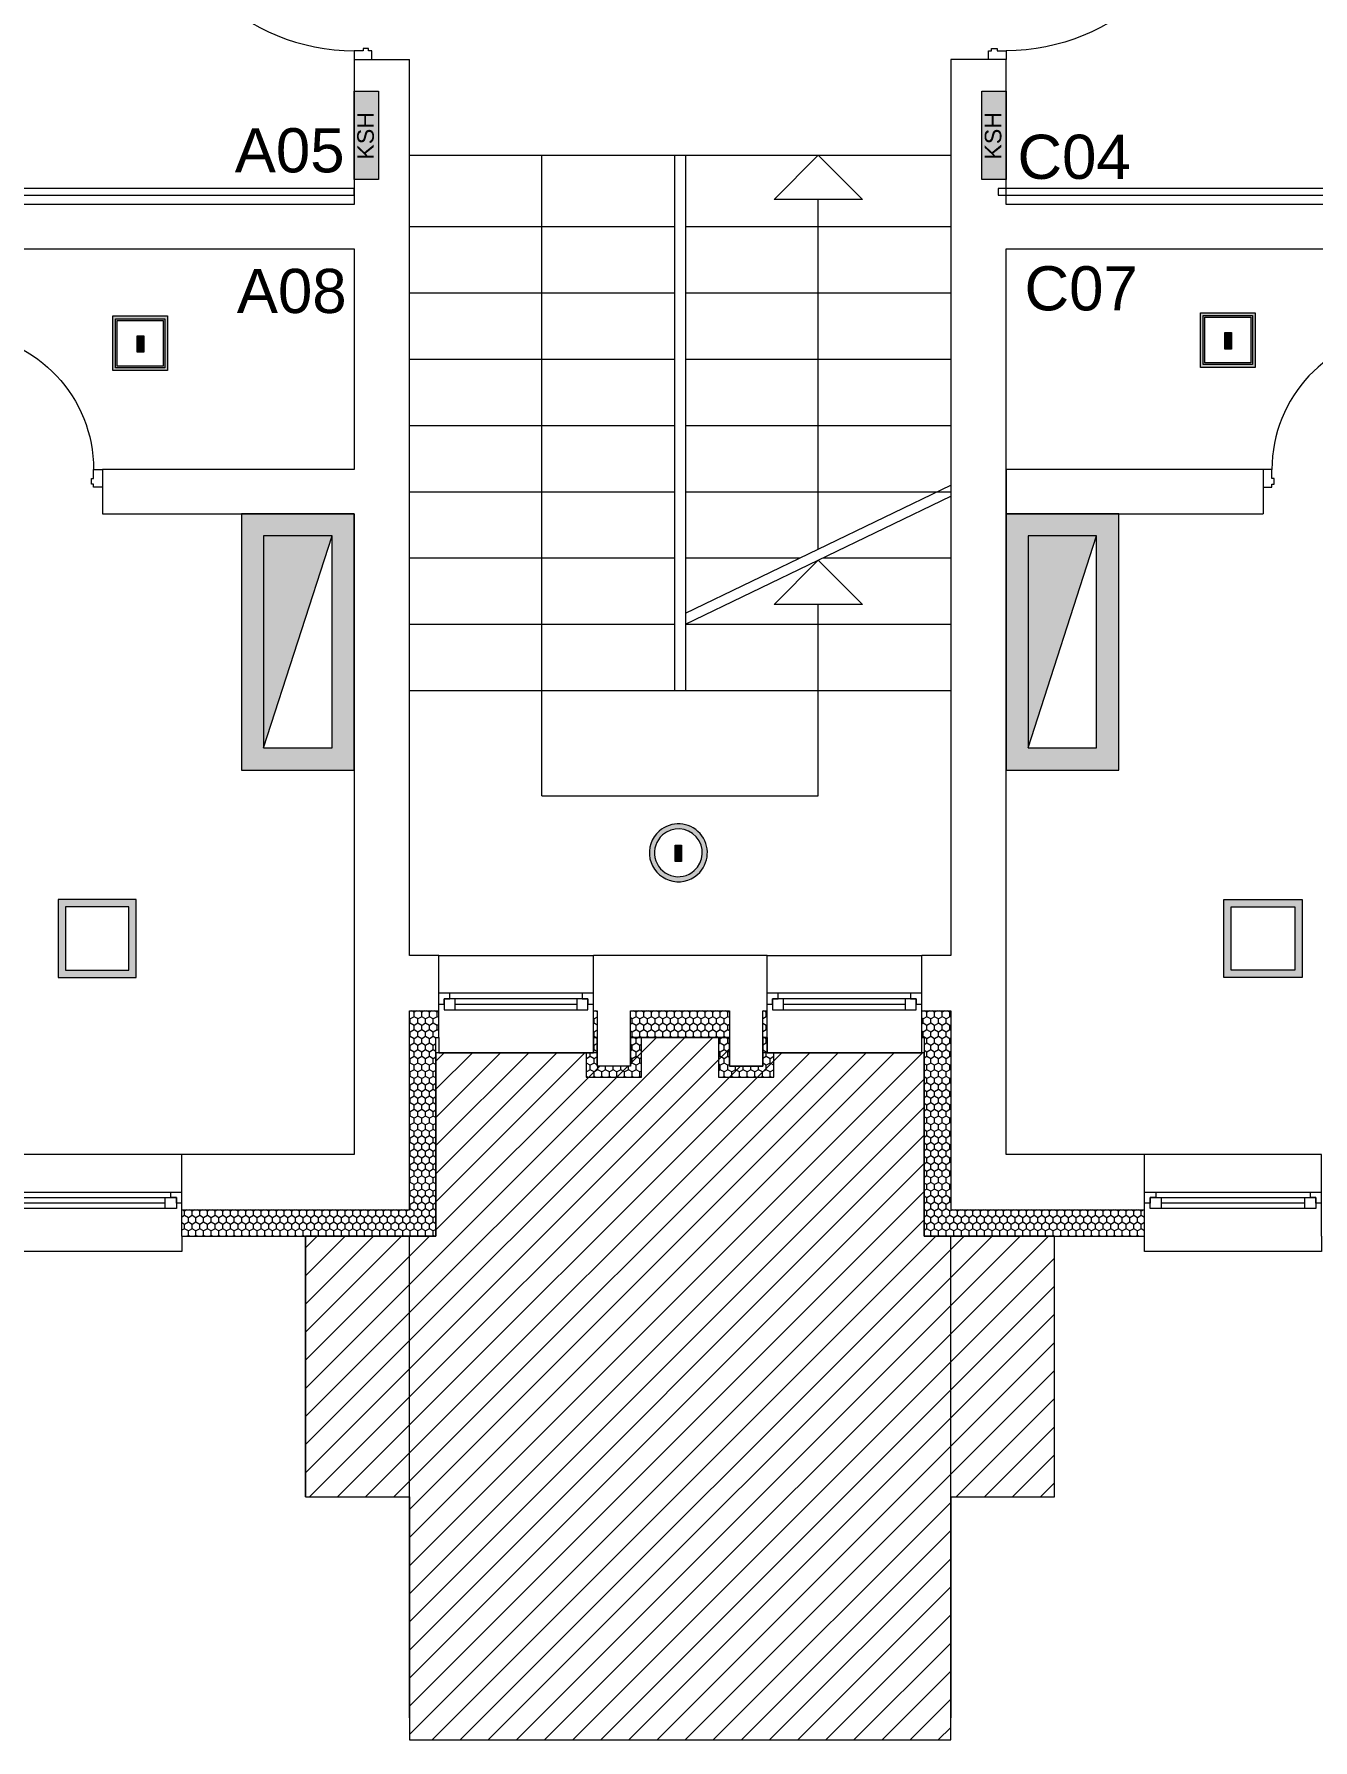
# Model space of a CAD drawing. Header units: millimetres. Extents: x 2795058 to 2855058, y -67651 to -26651.
# Drawn here: x 2808920 to 2814707, y -57859 to -50137 of the extents above; entities that cross this region are included whole.
import ezdxf

# ---------------------------------------------------------------- set-up
doc = ezdxf.new("R2010")
doc.units = ezdxf.units.MM
doc.header["$MEASUREMENT"] = 0
for name, color, linetype, lineweight in [('00E-Ndriqimi elektrike_Pen_No__6', 5, 'Continuous', 0), ('Exterior walls_Pen_No__6', 5, 'Continuous', 0), ('Exterior walls_Pen_No__60', 230, 'Continuous', 0), ('Structural - Bearing_Pen_No__19', 255, 'Continuous', 0), ('Structural - Bearing_Pen_No__6', 5, 'Continuous', 0)]:
    doc.layers.add(name, color=color, linetype=linetype, lineweight=lineweight)
for name, color, linetype in [('0_muret e jashtme', 7, 'Continuous'), ('Exterior walls', 7, 'Continuous'), ('Shell - Roof', 7, 'Continuous')]:
    doc.layers.add(name, color=color, linetype=linetype)
for name, color, linetype, lineweight, true_color in [('0_muret e jashtme_Pen_No__82', 7, 'Continuous', 0, 0xaaaaaa), ('ARCHICAD Doors_Pen_No__82', 7, 'Continuous', 0, 0xaaaaaa), ('ARCHICAD Windows_Pen_No__82', 7, 'Continuous', 0, 0xaaaaaa), ('Shell - Roof_Pen_No__82', 7, 'Continuous', 0, 0xaaaaaa), ('Structural - Bearing_Pen_No__82', 7, 'Continuous', 0, 0xaaaaaa), ('Text blocks_Pen_No__82', 7, 'Continuous', 0, 0xaaaaaa)]:
    doc.layers.add(name, color=color, linetype=linetype, lineweight=lineweight, true_color=true_color)
doc.styles.add('GENERATED_STYLE_2', font='')
doc.styles.get('GENERATED_STYLE_2').set_extended_font_data('Arial')
pattern_1 = [(90, (2247653.822, -76424.967), (-34.6410162, 0), [20, -40]), (90, (2247636.502, -76394.967), (-34.6410162, 0), [20, -40]), (150, (2247653.822, -76404.967), (17.320508, 30), [20, -40]), (150, (2247619.18, -76404.967), (17.320508, 30), [20, -40]), (210, (2247653.822, -76424.967), (-17.320508, 30), [20, -40]), (210, (2247619.18, -76424.967), (-17.320508, 30), [20, -40])]

# ---------------------------------------------------------------- blocks, each defined once
blk = doc.blocks.new('Window 22')
at = {"layer": 'ARCHICAD Windows_Pen_No__82', "color": 253, "linetype": 'Continuous', "lineweight": 0, "true_color": 0xaaaaaa}
for p, q in [((-400, 150), (-400, 220)), ((-400, 220), (400, 220)), ((400, 220), (400, 150)), ((-400, 150), (-400, 30)), ((400, 150), (400, 30)), ((-400, 30), (-400, 0)), ((-400, 0), (-375, 0)), ((-400, 0), (-400, -50)), ((-400, 0), (-400, -50)), ((-375, 25), (-325, 25)), ((-375, -25), (-375, 25)), ((-375, 0), (-375, -25)), ((-325, 25), (325, 25)), ((-325, 25), (-325, -25)), ((-325, 25), (325, 25)), ((-325, 0), (325, 0)), ((325, -25), (325, 25)), ((325, 25), (375, 25)), ((375, 25), (375, -25)), ((375, -25), (375, 0)), ((375, 0), (400, 0)), ((400, 30), (400, 0)), ((400, 0), (400, -50)), ((400, 0), (400, -50)), ((-350, -50), (-400, -50)), ((-400, -50), (-400, -220)), ((-375, -25), (-350, -25)), ((-325, -25), (-375, -25)), ((-350, -25), (-350, -50)), ((350, -50), (-350, -50)), ((325, -25), (-325, -25)), ((375, -25), (325, -25)), ((350, -50), (350, -25)), ((350, -25), (375, -25)), ((400, -50), (350, -50)), ((400, -50), (400, -220)), ((-400, -220), (400, -220))]:
    blk.add_line(p, q, dxfattribs=at)
blk = doc.blocks.new('Wall_3', base_point=(2804318.2, -55208.5))
at = {"layer": '0_muret e jashtme_Pen_No__82', "linetype": 'Continuous', "lineweight": 0, "true_color": 0xaaaaaa}
h = blk.add_hatch(dxfattribs=at)
h.set_pattern_fill('Styrofoam_SM_Insulation', color=253, style=0, pattern_type=2)
h.set_pattern_definition(pattern_1)
h.paths.add_polyline_path([(2810618.2, -55458.5), (2809588.4, -55458.5), (2809588.4, -55578.5), (2810738.2, -55578.5)])
at = {"layer": '0_muret e jashtme_Pen_No__82', "color": 253, "linetype": 'Continuous', "lineweight": 0, "true_color": 0xaaaaaa}
for p, q in [((2809588.4, -55378.5), (2809588.4, -55208.5)), ((2809588.4, -55428.5), (2809588.4, -55378.5)), ((2809588.4, -55458.5), (2809588.4, -55428.5)), ((2809588.4, -55458.5), (2810618.2, -55458.5)), ((2809588.4, -55578.5), (2809588.4, -55458.5))]:
    blk.add_line(p, q, dxfattribs=at)
at = {"layer": '0_muret e jashtme_Pen_No__82', "color": 253, "linetype": 'Continuous', "lineweight": 0, "true_color": 0xaaaaaa, "flags": 128}
for points in [[(2810368.2, -55208.5), (2809588.4, -55208.5)], [(2809588.4, -55578.5), (2810738.2, -55578.5)]]:
    blk.add_lwpolyline(points, dxfattribs=at)
at = {"layer": 'ARCHICAD Windows_Pen_No__82', "color": 253, "linetype": 'Continuous', "lineweight": 0, "true_color": 0xaaaaaa, "zscale": 1000, "rotation": 180}
blk.add_blockref('Window 22', (2809188.4, -55428.5), dxfattribs=at)
blk = doc.blocks.new('Storefront 22_2')
at = {"layer": 'ARCHICAD Doors_Pen_No__82', "color": 253, "linetype": 'Continuous', "lineweight": 0, "true_color": 0xaaaaaa}
for p, q in [((420, 840), (420, 920)), ((420, 920), (460, 920)), ((460, 920), (460, 840)), ((420, 840), (440, 840)), ((420, 80), (420, 840)), ((460, 840), (420, 840)), ((440, 840), (460, 840)), ((440, 80), (440, 840)), ((440, 840), (440, 80)), ((440, 840), (440, 80)), ((460, 840), (460, 80)), ((440, 80), (420, 80)), ((420, 0), (420, 80)), ((420, 80), (460, 80)), ((460, 80), (440, 80)), ((460, 80), (460, 0)), ((-500, 0), (-500, -80)), ((-460, 0), (-500, 0)), ((-500, 0), (-500, -80)), ((-500, 0), (-500, -80)), ((-460, -40), (-460, 0)), ((460, 0), (420, 0)), ((460, 0), (460, -40)), ((500, 0), (460, 0)), ((500, -80), (500, 0)), ((500, 0), (500, -80)), ((500, 0), (500, -80)), ((-450, -40), (-460, -40)), ((-460, -80), (-460, -65.4)), ((-460, -65.4), (-450, -65.4)), ((-450, -65.4), (-450, -40)), ((460, -40), (450, -40)), ((450, -40), (450, -65.4)), ((450, -65.4), (460, -65.4)), ((460, -65.4), (460, -80)), ((-500, -80), (-460, -80)), ((-500, -80), (-500, -250)), ((460, -80), (500, -80)), ((500, -80), (500, -250))]:
    blk.add_line(p, q, dxfattribs=at)
blk.add_arc((460, 0), 920, 92.49191, 180, dxfattribs=at)
blk = doc.blocks.new('Wall_16', base_point=(2813068.2, -54308.5))
at = {"layer": '0_muret e jashtme_Pen_No__82', "color": 253, "linetype": 'Continuous', "lineweight": 0, "true_color": 0xaaaaaa}
for p, q in [((2813238.2, -49252.1), (2813068.2, -49252.1)), ((2813318.2, -49252.1), (2813238.2, -49252.1)), ((2813238.2, -50252.1), (2813068.2, -50252.1)), ((2813318.2, -50252.1), (2813238.2, -50252.1))]:
    blk.add_line(p, q, dxfattribs=at)
at = {"layer": '0_muret e jashtme_Pen_No__82', "color": 253, "linetype": 'Continuous', "lineweight": 0, "true_color": 0xaaaaaa, "flags": 128}
for points in [[(2813068.2, -49008.5), (2813068.2, -49252.1)], [(2813318.2, -49252.1), (2813318.2, -49008.5)], [(2813068.2, -50252.1), (2813068.2, -54308.5)], [(2813318.2, -50908.5), (2813318.2, -50252.1)], [(2813318.2, -54308.5), (2813318.2, -51108.5)]]:
    blk.add_lwpolyline(points, dxfattribs=at)
at = {"layer": 'ARCHICAD Doors_Pen_No__82', "color": 253, "linetype": 'Continuous', "lineweight": 0, "true_color": 0xaaaaaa, "xscale": -1, "zscale": 1000, "rotation": 270}
blk.add_blockref('Storefront 22_2', (2813318.2, -49752.1), dxfattribs=at)
blk = doc.blocks.new('Wall_17', base_point=(2810618.2, -54308.5))
at = {"layer": '0_muret e jashtme_Pen_No__82', "color": 253, "linetype": 'Continuous', "lineweight": 0, "true_color": 0xaaaaaa}
for p, q in [((2810368.2, -49252.1), (2810448.2, -49252.1)), ((2810448.2, -49252.1), (2810618.2, -49252.1)), ((2810368.2, -50252.1), (2810448.2, -50252.1)), ((2810448.2, -50252.1), (2810618.2, -50252.1))]:
    blk.add_line(p, q, dxfattribs=at)
at = {"layer": '0_muret e jashtme_Pen_No__82', "color": 253, "linetype": 'Continuous', "lineweight": 0, "true_color": 0xaaaaaa, "flags": 128}
for points in [[(2810368.2, -49008.5), (2810368.2, -49252.1)], [(2810618.2, -49252.1), (2810618.2, -49008.5)], [(2810368.2, -50252.1), (2810368.2, -50908.5)], [(2810618.2, -54308.5), (2810618.2, -50252.1)], [(2810368.2, -51108.5), (2810368.2, -52108.5)], [(2810368.2, -52308.5), (2810368.2, -54308.5)]]:
    blk.add_lwpolyline(points, dxfattribs=at)
at = {"layer": 'ARCHICAD Doors_Pen_No__82', "color": 253, "linetype": 'Continuous', "lineweight": 0, "true_color": 0xaaaaaa, "zscale": 1000, "rotation": 90}
blk.add_blockref('Storefront 22_2', (2810368.2, -49752.1), dxfattribs=at)
blk = doc.blocks.new('Wall_19', base_point=(2813318.2, -55208.5))
at = {"layer": '0_muret e jashtme_Pen_No__82', "linetype": 'Continuous', "lineweight": 0, "true_color": 0xaaaaaa}
h = blk.add_hatch(dxfattribs=at)
h.set_pattern_fill('Styrofoam_SM_Insulation', color=253, style=0, pattern_type=2)
h.set_pattern_definition(pattern_1)
h.paths.add_polyline_path([(2813068.2, -55458.5), (2812948.2, -55578.5), (2813945.6, -55578.5), (2813945.6, -55458.5)])
at = {"layer": '0_muret e jashtme_Pen_No__82', "color": 253, "linetype": 'Continuous', "lineweight": 0, "true_color": 0xaaaaaa}
for p, q in [((2813945.6, -55378.5), (2813945.6, -55208.5)), ((2813945.6, -55428.5), (2813945.6, -55378.5)), ((2813945.6, -55458.5), (2813945.6, -55428.5)), ((2813068.2, -55458.5), (2813945.6, -55458.5)), ((2813945.6, -55578.5), (2813945.6, -55458.5))]:
    blk.add_line(p, q, dxfattribs=at)
at = {"layer": '0_muret e jashtme_Pen_No__82', "color": 253, "linetype": 'Continuous', "lineweight": 0, "true_color": 0xaaaaaa, "flags": 128}
for points in [[(2813945.6, -55208.5), (2813318.2, -55208.5)], [(2812948.2, -55578.5), (2813945.6, -55578.5)]]:
    blk.add_lwpolyline(points, dxfattribs=at)
at = {"layer": 'ARCHICAD Windows_Pen_No__82', "color": 253, "linetype": 'Continuous', "lineweight": 0, "true_color": 0xaaaaaa, "zscale": 1000, "rotation": 180}
blk.add_blockref('Window 22', (2814345.6, -55428.5), dxfattribs=at)
blk = doc.blocks.new('Window 22_3')
at = {"layer": 'ARCHICAD Windows_Pen_No__82', "color": 253, "linetype": 'Continuous', "lineweight": 0, "true_color": 0xaaaaaa}
for p, q in [((-350, 150), (-350, 220)), ((-350, 220), (350, 220)), ((350, 220), (350, 150)), ((-350, 150), (-350, 30)), ((350, 150), (350, 30)), ((-350, 30), (-350, 0)), ((-350, 0), (-325, 0)), ((-350, 0), (-350, -50)), ((-350, 0), (-350, -50)), ((-325, 25), (-275, 25)), ((-325, -25), (-325, 25)), ((-325, 0), (-325, -25)), ((-275, 25), (275, 25)), ((-275, 25), (-275, -25)), ((-275, 25), (275, 25)), ((-275, 0), (275, 0)), ((275, -25), (275, 25)), ((275, 25), (325, 25)), ((325, 25), (325, -25)), ((325, -25), (325, 0)), ((325, 0), (350, 0)), ((350, 30), (350, 0)), ((350, 0), (350, -50)), ((350, 0), (350, -50)), ((-300, -50), (-350, -50)), ((-350, -50), (-350, -220)), ((-325, -25), (-300, -25)), ((-275, -25), (-325, -25)), ((-300, -25), (-300, -50)), ((300, -50), (-300, -50)), ((275, -25), (-275, -25)), ((325, -25), (275, -25)), ((300, -50), (300, -25)), ((300, -25), (325, -25)), ((350, -50), (300, -50)), ((350, -50), (350, -220)), ((-350, -220), (350, -220))]:
    blk.add_line(p, q, dxfattribs=at)
blk = doc.blocks.new('Wall_22', base_point=(2810368.2, -54308.5))
at = {"layer": '0_muret e jashtme_Pen_No__82', "linetype": 'Continuous', "lineweight": 0, "true_color": 0xaaaaaa}
h = blk.add_hatch(dxfattribs=at)
h.set_pattern_fill('Styrofoam_SM_Insulation', color=253, style=0, pattern_type=2)
h.set_pattern_definition(pattern_1)
h.paths.add_polyline_path([(2810618.2, -54558.5), (2810738.2, -54678.5), (2810750.7, -54678.5), (2810750.7, -54558.5)])
h = blk.add_hatch(dxfattribs=at)
h.set_pattern_fill('Styrofoam_SM_Insulation', color=253, style=0, pattern_type=2)
h.set_pattern_definition(pattern_1)
h.paths.add_polyline_path([(2811450.7, -54558.5), (2811450.7, -54678.5), (2811468.2, -54678.5), (2811468.2, -54558.5)])
h = blk.add_hatch(dxfattribs=at)
h.set_pattern_fill('Styrofoam_SM_Insulation', color=253, style=0, pattern_type=2)
h.set_pattern_definition(pattern_1)
h.paths.add_polyline_path([(2812067.3, -54558.5), (2811618.2, -54558.5), (2811618.2, -54678.5), (2812067.3, -54678.5)])
h = blk.add_hatch(dxfattribs=at)
h.set_pattern_fill('Styrofoam_SM_Insulation', color=253, style=0, pattern_type=2)
h.set_pattern_definition(pattern_1)
h.paths.add_polyline_path([(2812236.6, -54558.5), (2812217.3, -54558.5), (2812217.3, -54678.5), (2812236.6, -54678.5)])
h = blk.add_hatch(dxfattribs=at)
h.set_pattern_fill('Styrofoam_SM_Insulation', color=253, style=0, pattern_type=2)
h.set_pattern_definition(pattern_1)
h.paths.add_polyline_path([(2813068.2, -54558.5), (2812936.6, -54558.5), (2812936.6, -54678.5), (2812948.2, -54678.5)])
at = {"layer": '0_muret e jashtme_Pen_No__82', "color": 253, "linetype": 'Continuous', "lineweight": 0, "true_color": 0xaaaaaa}
for p, q in [((2810750.7, -54478.5), (2810750.7, -54308.5)), ((2811450.7, -54478.5), (2811450.7, -54308.5)), ((2812236.6, -54478.5), (2812236.6, -54308.5)), ((2812936.6, -54478.5), (2812936.6, -54308.5)), ((2810750.7, -54528.5), (2810750.7, -54478.5)), ((2811450.7, -54528.5), (2811450.7, -54478.5)), ((2812236.6, -54528.5), (2812236.6, -54478.5)), ((2812936.6, -54528.5), (2812936.6, -54478.5)), ((2810618.2, -54558.5), (2810750.7, -54558.5)), ((2810750.7, -54558.5), (2810750.7, -54528.5)), ((2810750.7, -54678.5), (2810750.7, -54558.5)), ((2811450.7, -54558.5), (2811450.7, -54528.5)), ((2811450.7, -54558.5), (2811468.2, -54558.5)), ((2811450.7, -54678.5), (2811450.7, -54558.5)), ((2811468.2, -54558.5), (2811468.2, -54678.5)), ((2811618.2, -54678.5), (2811618.2, -54558.5)), ((2811618.2, -54558.5), (2812067.3, -54558.5)), ((2812067.3, -54558.5), (2812067.3, -54678.5)), ((2812217.3, -54678.5), (2812217.3, -54558.5)), ((2812217.3, -54558.5), (2812236.6, -54558.5)), ((2812236.6, -54558.5), (2812236.6, -54528.5)), ((2812236.6, -54678.5), (2812236.6, -54558.5)), ((2812936.6, -54558.5), (2812936.6, -54528.5)), ((2812936.6, -54558.5), (2813068.2, -54558.5)), ((2812936.6, -54678.5), (2812936.6, -54558.5))]:
    blk.add_line(p, q, dxfattribs=at)
at = {"layer": '0_muret e jashtme_Pen_No__82', "color": 253, "linetype": 'Continuous', "lineweight": 0, "true_color": 0xaaaaaa, "flags": 128}
for points in [[(2810750.7, -54308.5), (2810618.2, -54308.5)], [(2812236.6, -54308.5), (2811450.7, -54308.5)], [(2813068.2, -54308.5), (2812936.6, -54308.5)], [(2810738.2, -54678.5), (2810750.7, -54678.5)], [(2811450.7, -54678.5), (2811468.2, -54678.5)], [(2811618.2, -54678.5), (2812067.3, -54678.5)], [(2812217.3, -54678.5), (2812236.6, -54678.5)], [(2812936.6, -54678.5), (2812948.2, -54678.5)]]:
    blk.add_lwpolyline(points, dxfattribs=at)
at = {"layer": 'ARCHICAD Windows_Pen_No__82', "color": 253, "linetype": 'Continuous', "lineweight": 0, "true_color": 0xaaaaaa, "xscale": -1, "zscale": 1000, "rotation": 180}
for p in [(2811100.7, -54528.5), (2812586.6, -54528.5)]:
    blk.add_blockref('Window 22_3', p, dxfattribs=at)
blk = doc.blocks.new('Wall_23', base_point=(2813318.2, -55208.5))
at = {"layer": '0_muret e jashtme_Pen_No__82', "linetype": 'Continuous', "lineweight": 0, "true_color": 0xaaaaaa}
h = blk.add_hatch(dxfattribs=at)
h.set_pattern_fill('Styrofoam_SM_Insulation', color=253, style=0, pattern_type=2)
h.set_pattern_definition(pattern_1)
h.paths.add_polyline_path([(2812948.2, -54678.5), (2812948.2, -55578.5), (2813068.2, -55458.5), (2813068.2, -54558.5)])
at = {"layer": '0_muret e jashtme_Pen_No__82', "color": 253, "linetype": 'Continuous', "lineweight": 0, "true_color": 0xaaaaaa}
blk.add_line((2813068.2, -54558.5), (2813068.2, -55458.5), dxfattribs=at)
at = {"layer": '0_muret e jashtme_Pen_No__82', "color": 253, "linetype": 'Continuous', "lineweight": 0, "true_color": 0xaaaaaa, "flags": 128}
for points in [[(2813318.2, -55208.5), (2813318.2, -54308.5)], [(2812948.2, -54678.5), (2812948.2, -55578.5)]]:
    blk.add_lwpolyline(points, dxfattribs=at)
blk = doc.blocks.new('Wall_24', base_point=(2810368.2, -55208.5))
at = {"layer": '0_muret e jashtme_Pen_No__82', "linetype": 'Continuous', "lineweight": 0, "true_color": 0xaaaaaa}
h = blk.add_hatch(dxfattribs=at)
h.set_pattern_fill('Styrofoam_SM_Insulation', color=253, style=0, pattern_type=2)
h.set_pattern_definition(pattern_1)
h.paths.add_polyline_path([(2810738.2, -55578.5), (2810738.2, -54678.5), (2810618.2, -54558.5), (2810618.2, -55458.5)])
at = {"layer": '0_muret e jashtme_Pen_No__82', "color": 253, "linetype": 'Continuous', "lineweight": 0, "true_color": 0xaaaaaa}
blk.add_line((2810618.2, -55458.5), (2810618.2, -54558.5), dxfattribs=at)
at = {"layer": '0_muret e jashtme_Pen_No__82', "color": 253, "linetype": 'Continuous', "lineweight": 0, "true_color": 0xaaaaaa, "flags": 128}
for points in [[(2810368.2, -54308.5), (2810368.2, -55208.5)], [(2810738.2, -55578.5), (2810738.2, -54678.5)]]:
    blk.add_lwpolyline(points, dxfattribs=at)
blk = doc.blocks.new('Wall_42', base_point=(2813068.2, -51108.5))
at = {"layer": '0_muret e jashtme_Pen_No__82', "color": 253, "linetype": 'Continuous', "lineweight": 0, "true_color": 0xaaaaaa, "flags": 128}
for points in [[(2815743.2, -50908.5), (2813318.2, -50908.5)], [(2813318.2, -51108.5), (2815318.2, -51108.5)]]:
    blk.add_lwpolyline(points, dxfattribs=at)
blk = doc.blocks.new('Wall_43', base_point=(2804318.2, -51108.5))
at = {"layer": '0_muret e jashtme_Pen_No__82', "color": 253, "linetype": 'Continuous', "lineweight": 0, "true_color": 0xaaaaaa, "flags": 128}
for points in [[(2810368.2, -50908.5), (2807918.2, -50908.5)], [(2808368.2, -51108.5), (2810368.2, -51108.5)]]:
    blk.add_lwpolyline(points, dxfattribs=at)
blk = doc.blocks.new('Storefront 22_4')
at = {"layer": 'ARCHICAD Doors_Pen_No__82', "color": 253, "linetype": 'Continuous', "lineweight": 0, "true_color": 0xaaaaaa}
for p, q in [((270, 540), (270, 620)), ((270, 620), (310, 620)), ((310, 620), (310, 540)), ((270, 540), (290, 540)), ((270, 80), (270, 540)), ((310, 540), (270, 540)), ((290, 540), (310, 540)), ((290, 80), (290, 540)), ((290, 540), (290, 80)), ((290, 540), (290, 80)), ((310, 540), (310, 80)), ((290, 80), (270, 80)), ((270, 0), (270, 80)), ((270, 80), (310, 80)), ((310, 80), (290, 80)), ((310, 80), (310, 0)), ((-350, 0), (-350, -80)), ((-310, 0), (-350, 0)), ((-350, 0), (-350, -80)), ((-350, 0), (-350, -80)), ((-310, -40), (-310, 0)), ((310, 0), (270, 0)), ((310, 0), (310, -40)), ((350, 0), (310, 0)), ((350, -80), (350, 0)), ((350, 0), (350, -80)), ((350, 0), (350, -80)), ((-300, -40), (-310, -40)), ((-310, -80), (-310, -65.4)), ((-310, -65.4), (-300, -65.4)), ((-300, -65.4), (-300, -40)), ((310, -40), (300, -40)), ((300, -40), (300, -65.4)), ((300, -65.4), (310, -65.4)), ((310, -65.4), (310, -80)), ((-350, -80), (-310, -80)), ((-350, -80), (-350, -200)), ((310, -80), (350, -80)), ((350, -80), (350, -200))]:
    blk.add_line(p, q, dxfattribs=at)
blk.add_arc((310, 0), 620, 93.69907, 180, dxfattribs=at)
blk = doc.blocks.new('Wall_47', base_point=(2815318.2, -52108.5))
at = {"layer": '0_muret e jashtme_Pen_No__82', "color": 253, "linetype": 'Continuous', "lineweight": 0, "true_color": 0xaaaaaa}
for p, q in [((2814481.7, -52108.5), (2814481.7, -52188.5)), ((2815181.7, -52108.5), (2815181.7, -52188.5)), ((2814481.7, -52188.5), (2814481.7, -52308.5)), ((2815181.7, -52188.5), (2815181.7, -52308.5))]:
    blk.add_line(p, q, dxfattribs=at)
at = {"layer": '0_muret e jashtme_Pen_No__82', "color": 253, "linetype": 'Continuous', "lineweight": 0, "true_color": 0xaaaaaa, "flags": 128}
for points in [[(2814481.7, -52108.5), (2813318.2, -52108.5)], [(2813318.2, -52108.5), (2813318.2, -52308.5)], [(2815318.2, -52108.5), (2815181.7, -52108.5)], [(2813318.2, -52308.5), (2814481.7, -52308.5)], [(2815181.7, -52308.5), (2815518.2, -52308.5)]]:
    blk.add_lwpolyline(points, dxfattribs=at)
at = {"layer": 'ARCHICAD Doors_Pen_No__82', "color": 253, "linetype": 'Continuous', "lineweight": 0, "true_color": 0xaaaaaa, "zscale": 1000}
blk.add_blockref('Storefront 22_4', (2814831.7, -52108.5), dxfattribs=at)
blk = doc.blocks.new('Wall_49', base_point=(2808368.2, -52108.5))
at = {"layer": '0_muret e jashtme_Pen_No__82', "color": 253, "linetype": 'Continuous', "lineweight": 0, "true_color": 0xaaaaaa}
for p, q in [((2808529.1, -52108.5), (2808529.1, -52188.5)), ((2809229.1, -52108.5), (2809229.1, -52188.5)), ((2808529.1, -52188.5), (2808529.1, -52308.5)), ((2809229.1, -52188.5), (2809229.1, -52308.5))]:
    blk.add_line(p, q, dxfattribs=at)
at = {"layer": '0_muret e jashtme_Pen_No__82', "color": 253, "linetype": 'Continuous', "lineweight": 0, "true_color": 0xaaaaaa, "flags": 128}
for points in [[(2808529.1, -52108.5), (2808368.2, -52108.5)], [(2810368.2, -52108.5), (2809229.1, -52108.5)], [(2808168.2, -52308.5), (2808529.1, -52308.5)], [(2809229.1, -52308.5), (2810368.2, -52308.5)]]:
    blk.add_lwpolyline(points, dxfattribs=at)
at = {"layer": 'ARCHICAD Doors_Pen_No__82', "color": 253, "linetype": 'Continuous', "lineweight": 0, "true_color": 0xaaaaaa, "xscale": -1, "zscale": 1000}
blk.add_blockref('Storefront 22_4', (2808879.1, -52108.5), dxfattribs=at)
blk = doc.blocks.new('Wall_54', base_point=(2812217.3, -54308.5))
at = {"layer": '0_muret e jashtme_Pen_No__82', "color": 253, "linetype": 'Continuous', "lineweight": 0, "true_color": 0xaaaaaa}
for p, q in [((2812067.3, -54558.5), (2812067.3, -54678.5)), ((2812217.3, -54678.5), (2812217.3, -54558.5))]:
    blk.add_line(p, q, dxfattribs=at)
at = {"layer": '0_muret e jashtme_Pen_No__82', "color": 253, "linetype": 'Continuous', "lineweight": 0, "true_color": 0xaaaaaa, "flags": 128}
for points in [[(2812067.3, -54678.5), (2812067.3, -54808.5)], [(2812217.3, -54808.5), (2812217.3, -54678.5)], [(2812067.3, -54808.5), (2812217.3, -54808.5)]]:
    blk.add_lwpolyline(points, dxfattribs=at)
blk = doc.blocks.new('Wall_55', base_point=(2811468.2, -54308.5))
at = {"layer": '0_muret e jashtme_Pen_No__82', "color": 253, "linetype": 'Continuous', "lineweight": 0, "true_color": 0xaaaaaa}
for p, q in [((2811468.2, -54558.5), (2811468.2, -54678.5)), ((2811618.2, -54678.5), (2811618.2, -54558.5))]:
    blk.add_line(p, q, dxfattribs=at)
at = {"layer": '0_muret e jashtme_Pen_No__82', "color": 253, "linetype": 'Continuous', "lineweight": 0, "true_color": 0xaaaaaa, "flags": 128}
for points in [[(2811468.2, -54678.5), (2811468.2, -54808.5)], [(2811618.2, -54808.5), (2811618.2, -54678.5)], [(2811618.2, -54808.5), (2811468.2, -54808.5)]]:
    blk.add_lwpolyline(points, dxfattribs=at)
blk = doc.blocks.new('Wall_68', base_point=(2810368.2, -50850.5))
at = {"layer": 'Exterior walls_Pen_No__60', "color": 230, "linetype": 'Continuous', "lineweight": 0, "flags": 128}
for points in [[(2810368.2, -50835.5), (2804401.2, -50835.5)], [(2804401.2, -50865.5), (2810368.2, -50865.5)], [(2810368.2, -50865.5), (2810368.2, -50835.5)]]:
    blk.add_lwpolyline(points, dxfattribs=at)
blk = doc.blocks.new('Wall_75', base_point=(2813282.1, -50850.5))
at = {"layer": 'Exterior walls_Pen_No__60', "color": 230, "linetype": 'Continuous', "lineweight": 0, "flags": 128}
for points in [[(2819249.1, -50835.5), (2813282.1, -50835.5)], [(2813282.1, -50835.5), (2813282.1, -50865.5)], [(2813282.1, -50865.5), (2819249.1, -50865.5)]]:
    blk.add_lwpolyline(points, dxfattribs=at)
blk = doc.blocks.new('Wall_90', base_point=(2811748.2, -53745.1))
at = {"layer": 'Exterior walls_Pen_No__6', "linetype": 'Continuous', "lineweight": 0}
blk.add_hatch(color=5, dxfattribs=at).paths.add_polyline_path([(2811748.2, -53745.1, 1), (2811922.6, -53941.1), (2811907.3, -53923.9, -1), (2811763.5, -53762.2)])
at = {"layer": 'Exterior walls_Pen_No__6', "color": 5, "linetype": 'Continuous', "lineweight": 0}
for radius in [131.2, 108.2]:
    blk.add_arc((2811835.4, -53843.1), radius, 131.6726, 311.6726, dxfattribs=at)
blk = doc.blocks.new('Wall_91', base_point=(2811922.6, -53941.1))
at = {"layer": 'Exterior walls_Pen_No__6', "linetype": 'Continuous', "lineweight": 0}
blk.add_hatch(color=5, dxfattribs=at).paths.add_polyline_path([(2811922.6, -53941.1, 1), (2811748.2, -53745.1), (2811763.5, -53762.2, -1), (2811907.3, -53923.9)])
at = {"layer": 'Exterior walls_Pen_No__6', "color": 5, "linetype": 'Continuous', "lineweight": 0}
for radius in [131.2, 108.2]:
    blk.add_arc((2811835.4, -53843.1), radius, 311.6726, 131.6726, dxfattribs=at)
blk = doc.blocks.new('Line_3', base_point=(2812468.2, -53584.6))
at = {"layer": 'Shell - Roof_Pen_No__82', "color": 253, "linetype": 'Continuous', "lineweight": 0, "true_color": 0xaaaaaa}
for p, q in [((2812468.2, -52518.5), (2812268.2, -52718.5)), ((2812468.2, -52518.5), (2812668.2, -52718.5)), ((2812668.2, -52718.5), (2812268.2, -52718.5)), ((2812468.2, -53584.6), (2812468.2, -52718.5))]:
    blk.add_line(p, q, dxfattribs=at)
blk = doc.blocks.new('Line_4', base_point=(2812468.2, -52468.5))
at = {"layer": 'Shell - Roof_Pen_No__82', "color": 253, "linetype": 'Continuous', "lineweight": 0, "true_color": 0xaaaaaa}
for p, q in [((2812468.2, -50685.2), (2812268.2, -50885.2)), ((2812468.2, -50685.2), (2812668.2, -50885.2)), ((2812668.2, -50885.2), (2812268.2, -50885.2)), ((2812468.2, -52468.5), (2812468.2, -50885.2))]:
    blk.add_line(p, q, dxfattribs=at)

msp = doc.modelspace()

# ---------------------------------------------------------------- hatches: boundary and pattern name
at = {"layer": '0_muret e jashtme_Pen_No__82', "linetype": 'Continuous', "lineweight": 0, "true_color": 0xaaaaaa}
h = msp.add_hatch(dxfattribs=at)
h.set_pattern_fill('Styrofoam_SM_Insulation', color=253, style=0, pattern_type=2)
h.set_pattern_definition(pattern_1)
h.paths.add_polyline_path([(2811618.2, -54678.5), (2811618.2, -54808.5), (2811468.2, -54808.5), (2811468.2, -54678.5), (2811450.7, -54678.5), (2811450.7, -54748.5), (2811418.2, -54748.5), (2811418.2, -54858.5), (2811668.2, -54858.5), (2811668.2, -54678.5)])
h = msp.add_hatch(dxfattribs=at)
h.set_pattern_fill('Styrofoam_SM_Insulation', color=253, style=0, pattern_type=2)
h.set_pattern_definition(pattern_1)
h.paths.add_polyline_path([(2812067.3, -54678.5), (2812017.3, -54678.5), (2812017.3, -54858.5), (2812267.3, -54858.5), (2812267.3, -54748.5), (2812236.6, -54748.5), (2812236.6, -54678.5), (2812217.3, -54678.5), (2812217.3, -54808.5), (2812067.3, -54808.5)])
at = {"layer": 'Structural - Bearing_Pen_No__19', "linetype": 'Continuous', "lineweight": 0}
for points in [[(2810478.2, -50795.7), (2810368.2, -50795.7), (2810368.2, -50395.7), (2810478.2, -50395.7)], [(2813318.2, -50795.7), (2813208.2, -50795.7), (2813208.2, -50395.7), (2813318.2, -50395.7)]]:
    msp.add_hatch(color=255, dxfattribs=at).paths.add_polyline_path(points)
at = {"layer": 'Structural - Bearing_Pen_No__19', "linetype": 'Continuous', "lineweight": 0, "true_color": 0xffffff}
h = msp.add_hatch(color=7, dxfattribs=at)
h.paths.add_polyline_path([(2810368.2, -52308.5), (2809858.2, -52308.5), (2809858.2, -53468.5), (2810368.2, -53468.5)])
h.paths.add_polyline_path([(2809958.2, -53368.5), (2810268.2, -53368.5), (2810268.2, -52408.5), (2809958.2, -52408.5)], flags=0)
h = msp.add_hatch(color=7, dxfattribs=at)
h.paths.add_polyline_path([(2813828.2, -52308.5), (2813318.2, -52308.5), (2813318.2, -53468.5), (2813828.2, -53468.5)])
h.paths.add_polyline_path([(2813418.2, -53368.5), (2813728.2, -53368.5), (2813728.2, -52408.5), (2813418.2, -52408.5)], flags=0)
for points in [[(2809958.2, -53368.5), (2810268.2, -52408.5), (2809958.2, -52408.5)], [(2813418.2, -53368.5), (2813728.2, -52408.5), (2813418.2, -52408.5)]]:
    msp.add_hatch(color=7, dxfattribs=at).paths.add_polyline_path(points)
at = {"layer": 'Structural - Bearing_Pen_No__19', "linetype": 'Continuous', "lineweight": 0}
h = msp.add_hatch(dxfattribs=at)
h.set_pattern_fill('Masonry_Block', color=255, style=0, pattern_type=2)
h.set_pattern_definition([(45, (2247653.82, -76424.97), (-63.639609, 63.639609), [])])
h.paths.add_polyline_path([(2810148.2, -55578.5), (2810148.2, -56759), (2810618.2, -56759), (2810618.2, -57858.5), (2811008.2, -57858.5), (2813068.2, -57858.5), (2813068.2, -56759), (2813538.2, -56759), (2813538.2, -55578.5), (2813018.2, -55578.5), (2812948.2, -55578.5), (2812948.2, -54748.5), (2812918.2, -54748.5), (2812217.3, -54748.5), (2812217.3, -54808.5), (2812067.3, -54808.5), (2812067.3, -54678.5), (2811618.2, -54678.5), (2811618.2, -54808.5), (2811468.2, -54808.5), (2811468.2, -54748.5), (2810768.2, -54748.5), (2810738.2, -54748.5), (2810738.2, -55578.5), (2810668.2, -55578.5)])
at = {"layer": 'Structural - Bearing_Pen_No__6', "linetype": 'Continuous', "lineweight": 0}
h = msp.add_hatch(color=5, dxfattribs=at)
h.paths.add_polyline_path([(2809523.4, -51660.3), (2809275.9, -51660.3), (2809275.9, -51412.8), (2809523.4, -51412.8)])
h.paths.add_polyline_path([(2809503.2, -51640.2), (2809296, -51640.2), (2809296, -51433), (2809503.2, -51433)], flags=0)
h = msp.add_hatch(color=5, dxfattribs=at)
h.paths.add_polyline_path([(2814445.9, -51645.9), (2814198.4, -51645.9), (2814198.4, -51398.4), (2814445.9, -51398.4)])
h.paths.add_polyline_path([(2814425.7, -51625.8), (2814218.5, -51625.8), (2814218.5, -51418.6), (2814425.7, -51418.6)], flags=0)
for points in [[(2814308.8, -51562.8), (2814308.8, -51488.6), (2814338.2, -51488.6), (2814338.2, -51562.8)], [(2809386.3, -51577.2), (2809386.3, -51503), (2809415.7, -51503), (2809415.7, -51577.2)], [(2811820.4, -53883.1), (2811820.4, -53809), (2811849.8, -53809), (2811849.8, -53883.1)], [(2811829.8, -53875), (2811829.8, -53814.9), (2811843.1, -53814.9), (2811843.1, -53875)]]:
    msp.add_hatch(color=5, dxfattribs=at).paths.add_polyline_path(points)
h = msp.add_hatch(color=5, dxfattribs=at)
h.paths.add_polyline_path([(2809382.1, -54054.2), (2809028.1, -54054.2), (2809028.1, -54408.2), (2809382.1, -54408.2)])
h.paths.add_polyline_path([(2809061.3, -54375), (2809348.9, -54375), (2809348.9, -54087.3), (2809061.3, -54087.3)], flags=0)
h = msp.add_hatch(color=5, dxfattribs=at)
h.paths.add_polyline_path([(2814304.3, -54054.2), (2814658.3, -54054.2), (2814658.3, -54408.2), (2814304.3, -54408.2)])
h.paths.add_polyline_path([(2814625.1, -54375), (2814337.5, -54375), (2814337.5, -54087.3), (2814625.1, -54087.3)], flags=0)

# ---------------------------------------------------------------- linework, layer by layer
at = {"layer": '00E-Ndriqimi elektrike_Pen_No__6', "color": 5, "linetype": 'Continuous', "lineweight": 0}
for points in [[(2809275.9, -51412.8), (2809523.4, -51412.8), (2809523.4, -51660.3), (2809275.9, -51660.3)], [(2814198.4, -51398.4), (2814445.9, -51398.4), (2814445.9, -51645.9), (2814198.4, -51645.9)], [(2814211.1, -51411.1), (2814433.2, -51411.1), (2814433.2, -51633.2), (2814211.1, -51633.2)], [(2809288.6, -51425.6), (2809510.6, -51425.6), (2809510.6, -51647.6), (2809288.6, -51647.6)]]:
    msp.add_lwpolyline(points, close=True, dxfattribs=at)
at = {"layer": '0_muret e jashtme_Pen_No__82', "color": 253, "linetype": 'Continuous', "lineweight": 0, "true_color": 0xaaaaaa, "flags": 128}
for points in [[(2811618.2, -54678.5), (2811618.2, -54808.5), (2811468.2, -54808.5), (2811468.2, -54678.5), (2811450.7, -54678.5), (2811450.7, -54748.5), (2811418.2, -54748.5), (2811418.2, -54858.5), (2811668.2, -54858.5), (2811668.2, -54678.5)], [(2812067.3, -54678.5), (2812017.3, -54678.5), (2812017.3, -54858.5), (2812267.3, -54858.5), (2812267.3, -54748.5), (2812236.6, -54748.5), (2812236.6, -54678.5), (2812217.3, -54678.5), (2812217.3, -54808.5), (2812067.3, -54808.5)]]:
    msp.add_lwpolyline(points, close=True, dxfattribs=at)
at = {"layer": 'Shell - Roof_Pen_No__82', "color": 253, "linetype": 'Continuous', "lineweight": 0, "true_color": 0xaaaaaa}
for p, q in [((2810368.2, -50395.7), (2810478.2, -50395.7)), ((2810368.2, -50795.7), (2810368.2, -50395.7)), ((2810478.2, -50395.7), (2810478.2, -50795.7)), ((2813208.2, -50395.7), (2813318.2, -50395.7)), ((2813208.2, -50795.7), (2813208.2, -50395.7)), ((2813318.2, -50395.7), (2813318.2, -50795.7)), ((2810618.2, -50685.2), (2811868.2, -50685.2)), ((2811218.2, -53584.6), (2811218.2, -50685.2)), ((2811818.2, -50685.2), (2811818.2, -53108.5)), ((2811868.2, -50685.2), (2813068.2, -50685.2)), ((2811868.2, -50685.2), (2811868.2, -51608.5)), ((2810478.2, -50795.7), (2810368.2, -50795.7)), ((2813318.2, -50795.7), (2813208.2, -50795.7)), ((2810618.2, -51008.5), (2811818.2, -51008.5)), ((2811868.2, -51008.5), (2813068.2, -51008.5)), ((2810618.2, -51308.5), (2811818.2, -51308.5)), ((2811868.2, -51308.5), (2813068.2, -51308.5)), ((2810618.2, -51608.5), (2811818.2, -51608.5)), ((2811868.2, -51608.5), (2811868.2, -53108.5)), ((2811868.2, -51608.5), (2813068.2, -51608.5)), ((2810618.2, -51908.5), (2811818.2, -51908.5)), ((2811868.2, -51908.5), (2813068.2, -51908.5)), ((2811868.2, -52758.5), (2813068.2, -52178.5)), ((2810618.2, -52208.5), (2811818.2, -52208.5)), ((2811868.2, -52208.5), (2813068.2, -52208.5)), ((2811868.2, -52808.5), (2813068.2, -52228.5)), ((2810368.2, -52308.5), (2809858.2, -52308.5)), ((2809858.2, -52308.5), (2809858.2, -53468.5)), ((2810368.2, -53468.5), (2810368.2, -52308.5)), ((2813828.2, -52308.5), (2813318.2, -52308.5)), ((2813318.2, -52308.5), (2813318.2, -53468.5)), ((2813828.2, -53468.5), (2813828.2, -52308.5)), ((2810618.2, -52508.5), (2811818.2, -52508.5)), ((2811868.2, -52508.5), (2812385.4, -52508.5)), ((2812488.9, -52508.5), (2813068.2, -52508.5)), ((2810618.2, -52808.5), (2811818.2, -52808.5)), ((2811868.2, -52808.5), (2813068.2, -52808.5)), ((2810618.2, -53108.5), (2813068.2, -53108.5)), ((2809858.2, -53468.5), (2810368.2, -53468.5)), ((2813318.2, -53468.5), (2813828.2, -53468.5)), ((2811218.2, -53584.6), (2812468.2, -53584.6)), ((2810148.2, -56759), (2810148.2, -55578.5)), ((2810618.2, -56759), (2810618.2, -55578.5)), ((2813068.2, -56759), (2813068.2, -55578.5)), ((2813538.2, -56759), (2813538.2, -55578.5)), ((2810618.2, -57758.5), (2810618.2, -56759)), ((2813068.2, -57758.5), (2813068.2, -56759)), ((2813068.2, -56759), (2813068.2, -57758.5)), ((2810618.2, -57858.5), (2813068.2, -57858.5))]:
    msp.add_line(p, q, dxfattribs=at)
at = {"layer": 'Structural - Bearing_Pen_No__6', "color": 5, "linetype": 'Continuous', "lineweight": 0, "flags": 128}
for points in [[(2809523.4, -51660.3), (2809275.9, -51660.3), (2809275.9, -51412.8), (2809523.4, -51412.8)], [(2814445.9, -51645.9), (2814198.4, -51645.9), (2814198.4, -51398.4), (2814445.9, -51398.4)], [(2814425.7, -51625.8), (2814218.5, -51625.8), (2814218.5, -51418.6), (2814425.7, -51418.6)], [(2809503.2, -51640.2), (2809296, -51640.2), (2809296, -51433), (2809503.2, -51433)], [(2814308.8, -51562.8), (2814308.8, -51488.6), (2814338.2, -51488.6), (2814338.2, -51562.8)], [(2809386.3, -51577.2), (2809386.3, -51503), (2809415.7, -51503), (2809415.7, -51577.2)], [(2811820.4, -53883.1), (2811820.4, -53809), (2811849.8, -53809), (2811849.8, -53883.1)], [(2811829.8, -53875), (2811829.8, -53814.9), (2811843.1, -53814.9), (2811843.1, -53875)], [(2809382.1, -54054.2), (2809028.1, -54054.2), (2809028.1, -54408.2), (2809382.1, -54408.2)], [(2809061.3, -54375), (2809348.9, -54375), (2809348.9, -54087.3), (2809061.3, -54087.3)], [(2814304.3, -54054.2), (2814658.3, -54054.2), (2814658.3, -54408.2), (2814304.3, -54408.2)], [(2814625.1, -54375), (2814337.5, -54375), (2814337.5, -54087.3), (2814625.1, -54087.3)]]:
    msp.add_lwpolyline(points, close=True, dxfattribs=at)
at = {"layer": 'Structural - Bearing_Pen_No__82', "color": 253, "linetype": 'Continuous', "lineweight": 0, "true_color": 0xaaaaaa, "flags": 128}
for points in [[(2810478.2, -50795.7), (2810368.2, -50795.7), (2810368.2, -50395.7), (2810478.2, -50395.7)], [(2813318.2, -50795.7), (2813208.2, -50795.7), (2813208.2, -50395.7), (2813318.2, -50395.7)], [(2810368.2, -52308.5), (2809858.2, -52308.5), (2809858.2, -53468.5), (2810368.2, -53468.5)], [(2813828.2, -52308.5), (2813318.2, -52308.5), (2813318.2, -53468.5), (2813828.2, -53468.5)], [(2809958.2, -53368.5), (2810268.2, -53368.5), (2810268.2, -52408.5), (2809958.2, -52408.5)], [(2809958.2, -53368.5), (2810268.2, -52408.5), (2809958.2, -52408.5)], [(2813418.2, -53368.5), (2813728.2, -53368.5), (2813728.2, -52408.5), (2813418.2, -52408.5)], [(2813418.2, -53368.5), (2813728.2, -52408.5), (2813418.2, -52408.5)], [(2810148.2, -55578.5), (2810148.2, -56759), (2810618.2, -56759), (2810618.2, -57858.5), (2811008.2, -57858.5), (2813068.2, -57858.5), (2813068.2, -56759), (2813538.2, -56759), (2813538.2, -55578.5), (2813018.2, -55578.5), (2812948.2, -55578.5), (2812948.2, -54748.5), (2812918.2, -54748.5), (2812217.3, -54748.5), (2812217.3, -54808.5), (2812067.3, -54808.5), (2812067.3, -54678.5), (2811618.2, -54678.5), (2811618.2, -54808.5), (2811468.2, -54808.5), (2811468.2, -54748.5), (2810768.2, -54748.5), (2810738.2, -54748.5), (2810738.2, -55578.5), (2810668.2, -55578.5)]]:
    msp.add_lwpolyline(points, close=True, dxfattribs=at)

# ---------------------------------------------------------------- block references
at = {"layer": '0_muret e jashtme', "color": 7, "lineweight": 0}
for name, p in [('Wall_17', (2810618.2, -54308.5)), ('Wall_16', (2813068.2, -54308.5)), ('Wall_43', (2804318.2, -51108.5)), ('Wall_42', (2813068.2, -51108.5)), ('Wall_49', (2808368.2, -52108.5)), ('Wall_47', (2815318.2, -52108.5)), ('Wall_24', (2810368.2, -55208.5)), ('Wall_22', (2810368.2, -54308.5)), ('Wall_23', (2813318.2, -55208.5)), ('Wall_3', (2804318.2, -55208.5)), ('Wall_19', (2813318.2, -55208.5)), ('Wall_55', (2811468.2, -54308.5)), ('Wall_54', (2812217.3, -54308.5))]:
    msp.add_blockref(name, p, dxfattribs=at)
at = {"layer": 'Exterior walls', "color": 230, "lineweight": 0}
for name, p in [('Wall_68', (2810368.2, -50850.5)), ('Wall_75', (2813282.1, -50850.5))]:
    msp.add_blockref(name, p, dxfattribs=at)
at = {"layer": 'Exterior walls', "color": 5, "lineweight": 0}
for name, p in [('Wall_91', (2811922.6, -53941.1)), ('Wall_90', (2811748.2, -53745.1))]:
    msp.add_blockref(name, p, dxfattribs=at)
at = {"layer": 'Shell - Roof', "color": 253, "linetype": 'Continuous', "lineweight": 0, "true_color": 0xaaaaaa}
for name, p in [('Line_4', (2812468.2, -52468.5)), ('Line_3', (2812468.2, -53584.6))]:
    msp.add_blockref(name, p, dxfattribs=at)

# ---------------------------------------------------------------- texts
at = {"layer": 'Text blocks_Pen_No__82', "color": 253, "linetype": 'Continuous', "lineweight": 0, "true_color": 0xaaaaaa, "char_height": 200, "attachment_point": 1, "style": 'GENERATED_STYLE_2'}
for s, insert in [('\\A1;{\\pql;\\fArial|b0|i0|c0|p34;A0\\fArial|b0|i0|c0|p34;5}', (2809827.7, -50563)), ('\\A1;{\\pql;\\fArial|b0|i0|c0|p34;C0\\fArial|b0|i0|c0|p34;4}', (2813370.1, -50592.5)), ('\\A1;{\\pql;\\fArial|b0|i0|c0|p34;C0\\fArial|b0|i0|c0|p34;7}', (2813402, -51187.8)), ('\\A1;{\\pql;\\fArial|b0|i0|c0|p34;A0\\fArial|b0|i0|c0|p34;8}', (2809837, -51199.7))]:
    msp.add_mtext(s, dxfattribs=dict(at, insert=insert))
at = {"layer": 'Text blocks_Pen_No__82', "color": 253, "linetype": 'Continuous', "lineweight": 0, "true_color": 0xaaaaaa, "char_height": 75, "attachment_point": 1, "rotation": 90, "style": 'GENERATED_STYLE_2'}
for insert in [(2810382.1, -50705.2), (2813222.1, -50705.2)]:
    msp.add_mtext('\\A1;{\\pql;\\fArial|b0|i0|c0|p34;KSH}', dxfattribs=dict(at, insert=insert))

doc.saveas('drawing.dxf')
